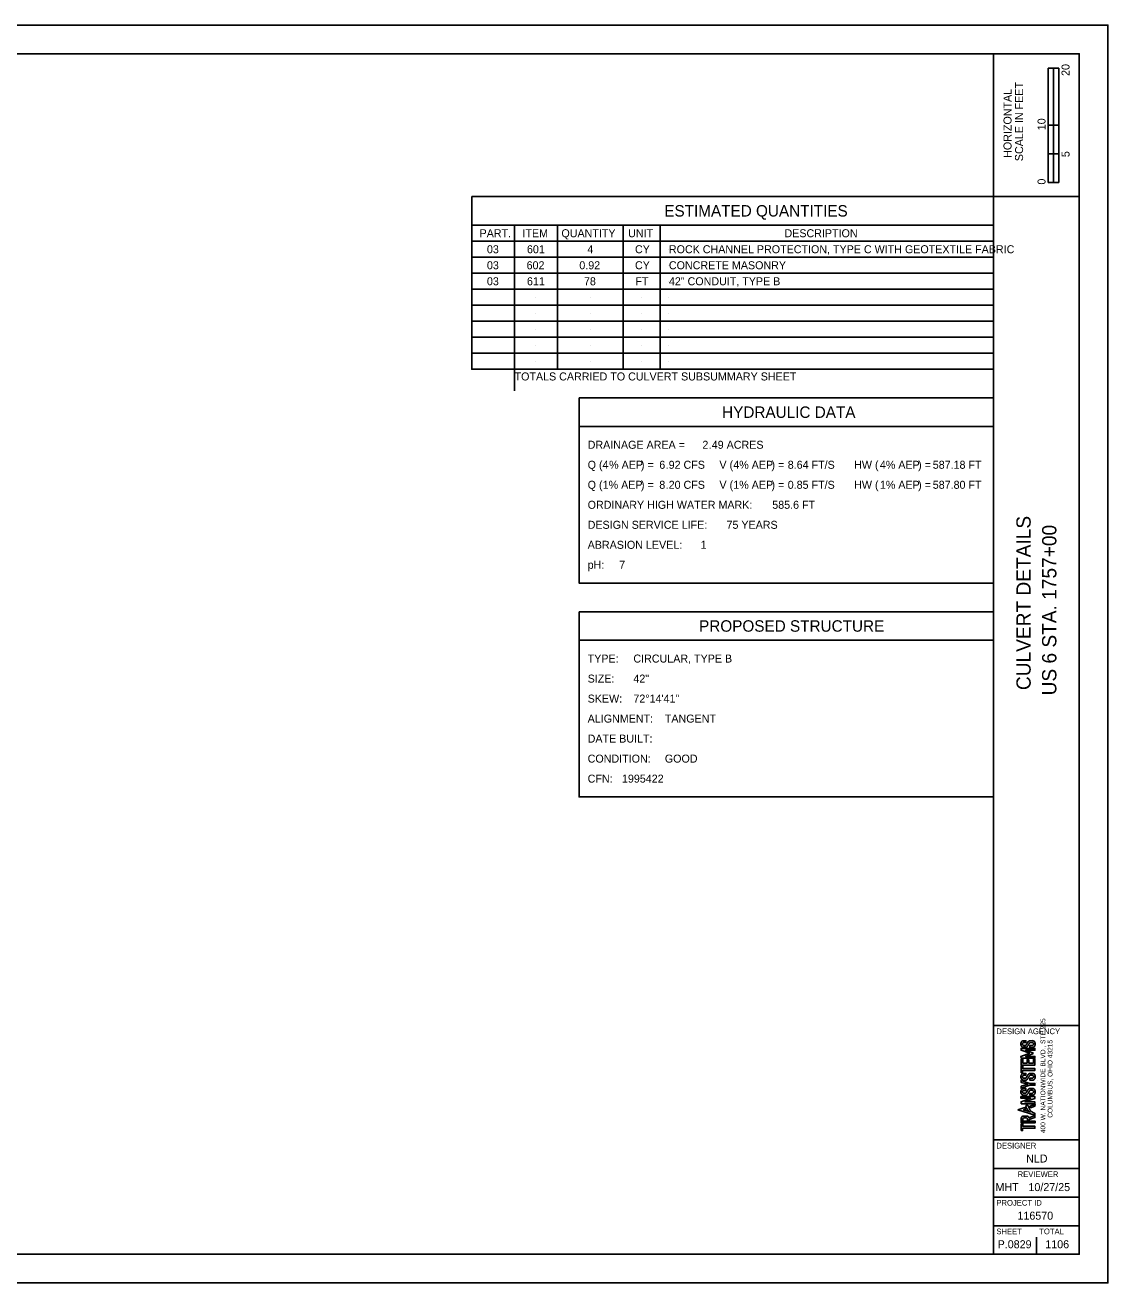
# Model space of a CAD drawing. Extents: x -3.9 to 55.8, y 0 to 22.
# Drawn here: x 15.06 to 34, y 0 to 22 of the extents above; entities that cross this region are included whole.
import ezdxf

# ---------------------------------------------------------------- set-up
doc = ezdxf.new("R2010")
doc.units = 0
for name, color, linetype in [('_CIVIL_CONSTRUCTION', 7, 'Continuous'), ('DR_P_Cells', 7, 'Continuous'), ('DR_P_Drainage_Area', 7, 'Continuous'), ('PF_X_Ground_Line', 7, 'Continuous'), ('SC_Scratch2', 7, 'Continuous')]:
    doc.layers.add(name, color=color, linetype=linetype)

msp = doc.modelspace()

# ---------------------------------------------------------------- linework, layer by layer
at = {"layer": 'DR_P_Cells'}
for p, q in [((32, 0.5), (32, 21.5)), ((32, 19), (33.5, 19)), ((32, 4.5), (33.5, 4.5)), ((32, 2.5), (33.5, 2.5)), ((32, 2), (33.5, 2)), ((32, 1.5), (33.5, 1.5)), ((32, 1), (33.5, 1))]:
    msp.add_line(p, q, dxfattribs=at)
msp.add_lwpolyline([(1.5, 21.5), (33.5, 21.5), (33.5, 0.5), (1.5, 0.5)], close=True, dxfattribs=at)
at = {"layer": 'DR_P_Drainage_Area'}
for p, q in [((32.957, 19.25), (32.957, 21.25)), ((33.144, 21.25), (32.957, 21.25)), ((32.957, 20.25), (32.957, 21.25)), ((32.957, 21.25), (33.05, 21.25)), ((33.05, 21.25), (33.051, 21.25)), ((33.051, 21.25), (33.051, 20.25)), ((33.144, 21.25), (33.144, 19.25)), ((33.051, 20.25), (32.957, 20.25)), ((33.143, 20.25), (33.05, 20.25)), ((33.05, 20.25), (33.05, 19.75)), ((33.143, 19.75), (33.143, 20.25)), ((33.05, 19.75), (32.957, 19.75)), ((32.957, 19.75), (32.957, 19.25)), ((33.05, 19.25), (33.05, 19.75)), ((33.05, 19.75), (33.143, 19.75)), ((33.144, 19.25), (32.957, 19.25)), ((32.957, 19.25), (33.05, 19.25)), ((32, 18.5), (22.871, 18.5)), ((23.621, 15.98), (23.621, 18.5)), ((24.371, 15.98), (24.371, 18.5)), ((25.521, 15.98), (25.521, 18.5)), ((26.171, 15.98), (26.171, 18.5)), ((32, 18.22), (22.871, 18.22)), ((23.996, 18.08), (23.996, 18.08)), ((24.946, 18.08), (24.946, 18.08)), ((25.846, 18.08), (25.846, 18.08)), ((26.321, 18.08), (26.321, 18.08)), ((32, 17.94), (22.871, 17.94)), ((32, 17.66), (22.871, 17.66)), ((23.996, 17.8), (23.996, 17.8)), ((24.946, 17.8), (24.946, 17.8)), ((25.846, 17.8), (25.846, 17.8)), ((26.321, 17.8), (26.321, 17.8)), ((32, 17.38), (22.871, 17.38)), ((23.996, 17.52), (23.996, 17.52)), ((24.946, 17.52), (24.946, 17.52)), ((25.846, 17.52), (25.846, 17.52)), ((26.321, 17.52), (26.321, 17.52)), ((23.996, 17.24), (23.996, 17.24)), ((24.946, 17.24), (24.946, 17.24)), ((25.846, 17.24), (25.846, 17.24)), ((26.321, 17.24), (26.321, 17.24)), ((32, 17.1), (22.871, 17.1)), ((23.996, 16.96), (23.996, 16.96)), ((24.946, 16.96), (24.946, 16.96)), ((25.846, 16.96), (25.846, 16.96)), ((26.321, 16.96), (26.321, 16.96)), ((32, 16.82), (22.871, 16.82)), ((32, 16.54), (22.871, 16.54)), ((23.996, 16.68), (23.996, 16.68)), ((24.946, 16.68), (24.946, 16.68)), ((25.846, 16.68), (25.846, 16.68)), ((26.321, 16.68), (26.321, 16.68)), ((23.996, 16.4), (23.996, 16.4)), ((24.946, 16.4), (24.946, 16.4)), ((25.846, 16.4), (25.846, 16.4)), ((26.321, 16.4), (26.321, 16.4)), ((32, 16.26), (22.871, 16.26)), ((23.996, 16.12), (23.996, 16.12)), ((24.946, 16.12), (24.946, 16.12)), ((25.846, 16.12), (25.846, 16.12)), ((26.321, 16.12), (26.321, 16.12)), ((32, 14.98), (24.75, 14.98)), ((32, 11.24), (24.75, 11.24)), ((32.773, 3.533), (32.773, 3.533)), ((32.75, 3.5), (32.75, 3.5)), ((32.375, 0.675), (32.375, 0.675)), ((32.75, 0.5), (32.75, 0.8))]:
    msp.add_line(p, q, dxfattribs=at)
for points in [[(22.871, 19), (32, 19), (32, 15.98), (22.871, 15.98)], [(24.75, 15.48), (32, 15.48), (32, 12.24), (24.75, 12.24)], [(24.75, 11.74), (32, 11.74), (32, 8.5), (24.75, 8.5)], [(32.567, 4.204), (32.567, 4.236), (32.519, 4.236), (32.509, 4.234), (32.501, 4.23), (32.495, 4.226), (32.49, 4.22), (32.487, 4.214), (32.484, 4.208), (32.484, 4.208), (32.481, 4.202), (32.48, 4.195), (32.479, 4.191), (32.479, 4.166), (32.48, 4.159), (32.481, 4.153), (32.485, 4.146), (32.488, 4.141), (32.492, 4.135), (32.496, 4.131), (32.501, 4.127), (32.507, 4.125), (32.516, 4.121), (32.524, 4.12), (32.568, 4.12), (32.574, 4.122), (32.581, 4.125), (32.587, 4.129), (32.591, 4.133), (32.596, 4.14), (32.601, 4.146), (32.604, 4.15), (32.607, 4.157), (32.61, 4.163), (32.614, 4.169), (32.618, 4.175), (32.622, 4.182), (32.625, 4.188), (32.629, 4.194), (32.633, 4.199), (32.637, 4.202), (32.643, 4.204), (32.647, 4.206), (32.679, 4.205), (32.685, 4.203), (32.691, 4.199), (32.695, 4.195), (32.698, 4.19), (32.699, 4.185), (32.699, 4.172), (32.698, 4.167), (32.695, 4.163), (32.692, 4.158), (32.687, 4.156), (32.683, 4.154), (32.679, 4.152), (32.636, 4.152), (32.636, 4.119), (32.688, 4.12), (32.692, 4.122), (32.704, 4.125), (32.708, 4.128), (32.712, 4.131), (32.718, 4.137), (32.72, 4.141), (32.723, 4.147), (32.724, 4.149), (32.726, 4.155), (32.727, 4.163), (32.728, 4.168), (32.727, 4.198), (32.725, 4.206), (32.72, 4.218), (32.718, 4.222), (32.707, 4.23), (32.696, 4.235), (32.686, 4.237), (32.638, 4.236), (32.632, 4.236), (32.626, 4.235), (32.621, 4.232), (32.611, 4.224), (32.603, 4.214), (32.595, 4.201), (32.589, 4.19), (32.578, 4.17), (32.57, 4.16), (32.564, 4.155), (32.56, 4.154), (32.556, 4.153), (32.522, 4.153), (32.519, 4.155), (32.515, 4.157), (32.513, 4.159), (32.51, 4.163), (32.509, 4.166), (32.507, 4.17), (32.508, 4.172), (32.507, 4.172), (32.507, 4.186), (32.509, 4.189), (32.51, 4.193), (32.512, 4.197), (32.514, 4.199), (32.518, 4.202), (32.522, 4.203), (32.526, 4.204), (32.53, 4.204)], [(32.633, 4.015), (32.48, 3.962), (32.482, 3.931), (32.725, 3.932), (32.725, 3.962), (32.562, 3.961), (32.688, 4.007), (32.688, 4.025), (32.561, 4.068), (32.724, 4.069), (32.724, 4.101), (32.481, 4.1), (32.481, 4.068)], [(32.481, 3.913), (32.481, 3.81), (32.724, 3.81), (32.724, 3.914), (32.697, 3.914), (32.697, 3.843), (32.615, 3.843), (32.615, 3.902), (32.586, 3.902), (32.586, 3.843), (32.51, 3.843), (32.51, 3.913)], [(32.481, 3.674), (32.481, 3.793), (32.51, 3.793), (32.51, 3.749), (32.725, 3.749), (32.725, 3.716), (32.509, 3.716), (32.509, 3.675)], [(32.567, 3.63), (32.567, 3.662), (32.519, 3.662), (32.509, 3.66), (32.501, 3.656), (32.495, 3.652), (32.49, 3.647), (32.487, 3.64), (32.484, 3.634), (32.484, 3.634), (32.481, 3.628), (32.48, 3.621), (32.479, 3.617), (32.479, 3.592), (32.48, 3.585), (32.481, 3.579), (32.485, 3.572), (32.488, 3.567), (32.492, 3.561), (32.496, 3.557), (32.501, 3.553), (32.507, 3.551), (32.516, 3.547), (32.524, 3.546), (32.568, 3.546), (32.574, 3.548), (32.581, 3.551), (32.587, 3.555), (32.591, 3.559), (32.596, 3.566), (32.601, 3.572), (32.604, 3.576), (32.607, 3.583), (32.61, 3.589), (32.614, 3.595), (32.618, 3.601), (32.622, 3.608), (32.625, 3.614), (32.629, 3.62), (32.633, 3.625), (32.637, 3.628), (32.643, 3.63), (32.647, 3.632), (32.679, 3.631), (32.685, 3.629), (32.691, 3.625), (32.695, 3.621), (32.698, 3.616), (32.699, 3.611), (32.699, 3.598), (32.698, 3.593), (32.695, 3.589), (32.692, 3.584), (32.687, 3.582), (32.683, 3.58), (32.679, 3.578), (32.636, 3.578), (32.636, 3.545), (32.688, 3.546), (32.692, 3.548), (32.704, 3.551), (32.708, 3.554), (32.712, 3.557), (32.718, 3.563), (32.72, 3.567), (32.723, 3.573), (32.724, 3.575), (32.726, 3.581), (32.727, 3.589), (32.728, 3.594), (32.727, 3.624), (32.725, 3.632), (32.72, 3.644), (32.718, 3.648), (32.707, 3.656), (32.696, 3.661), (32.686, 3.663), (32.638, 3.662), (32.632, 3.662), (32.626, 3.661), (32.621, 3.658), (32.611, 3.65), (32.603, 3.641), (32.595, 3.627), (32.589, 3.617), (32.578, 3.596), (32.57, 3.586), (32.564, 3.581), (32.56, 3.58), (32.556, 3.579), (32.522, 3.58), (32.519, 3.581), (32.515, 3.583), (32.513, 3.586), (32.51, 3.589), (32.509, 3.592), (32.507, 3.596), (32.508, 3.598), (32.507, 3.598), (32.507, 3.612), (32.509, 3.615), (32.51, 3.619), (32.512, 3.623), (32.514, 3.625), (32.518, 3.628), (32.522, 3.629), (32.526, 3.63), (32.53, 3.63)], [(32.481, 3.441), (32.481, 3.405), (32.633, 3.456), (32.724, 3.456), (32.724, 3.489), (32.634, 3.489), (32.481, 3.54), (32.482, 3.505), (32.598, 3.473)], [(32.567, 3.367), (32.567, 3.399), (32.519, 3.399), (32.509, 3.396), (32.501, 3.393), (32.495, 3.388), (32.49, 3.383), (32.487, 3.377), (32.484, 3.371), (32.484, 3.371), (32.481, 3.365), (32.48, 3.358), (32.479, 3.354), (32.479, 3.329), (32.48, 3.322), (32.481, 3.315), (32.485, 3.309), (32.488, 3.303), (32.492, 3.298), (32.496, 3.293), (32.501, 3.29), (32.507, 3.287), (32.516, 3.284), (32.524, 3.283), (32.568, 3.283), (32.574, 3.285), (32.581, 3.288), (32.587, 3.292), (32.591, 3.296), (32.596, 3.302), (32.601, 3.309), (32.604, 3.313), (32.607, 3.319), (32.61, 3.326), (32.614, 3.331), (32.618, 3.338), (32.622, 3.345), (32.625, 3.351), (32.629, 3.357), (32.633, 3.361), (32.637, 3.365), (32.643, 3.367), (32.647, 3.368), (32.679, 3.368), (32.685, 3.365), (32.691, 3.362), (32.695, 3.357), (32.698, 3.353), (32.699, 3.348), (32.699, 3.334), (32.698, 3.33), (32.695, 3.325), (32.692, 3.321), (32.687, 3.319), (32.683, 3.317), (32.679, 3.315), (32.636, 3.315), (32.636, 3.282), (32.688, 3.283), (32.692, 3.284), (32.704, 3.288), (32.708, 3.29), (32.712, 3.294), (32.718, 3.299), (32.72, 3.304), (32.723, 3.31), (32.724, 3.312), (32.726, 3.318), (32.727, 3.325), (32.728, 3.331), (32.727, 3.361), (32.725, 3.369), (32.72, 3.38), (32.718, 3.384), (32.707, 3.393), (32.696, 3.398), (32.686, 3.4), (32.638, 3.399), (32.632, 3.399), (32.626, 3.397), (32.621, 3.395), (32.611, 3.387), (32.603, 3.377), (32.595, 3.364), (32.589, 3.353), (32.578, 3.333), (32.57, 3.322), (32.564, 3.318), (32.56, 3.317), (32.556, 3.316), (32.522, 3.316), (32.519, 3.318), (32.515, 3.32), (32.513, 3.322), (32.51, 3.325), (32.509, 3.329), (32.507, 3.333), (32.508, 3.335), (32.507, 3.335), (32.507, 3.348), (32.509, 3.352), (32.51, 3.356), (32.512, 3.36), (32.514, 3.362), (32.518, 3.364), (32.522, 3.366), (32.526, 3.367), (32.53, 3.367)], [(32.428, 3.026), (32.725, 2.932), (32.725, 2.963), (32.714, 2.968), (32.697, 2.976), (32.689, 2.981), (32.681, 2.986), (32.67, 2.993), (32.664, 2.998), (32.658, 3.003), (32.653, 3.008), (32.646, 3.015), (32.642, 3.021), (32.638, 3.027), (32.633, 3.034), (32.629, 3.041), (32.621, 3.058), (32.616, 3.072), (32.608, 3.095), (32.578, 3.111), (32.565, 3.081), (32.577, 3.058), (32.59, 3.039), (32.601, 3.025), (32.607, 3.018), (32.615, 3.01), (32.622, 3.003), (32.628, 2.997), (32.637, 2.992), (32.642, 2.989), (32.526, 3.026), (32.566, 3.04), (32.548, 3.066)], [(32.481, 3.134), (32.725, 3.134), (32.725, 3.165), (32.553, 3.165), (32.725, 3.227), (32.725, 3.259), (32.48, 3.259), (32.48, 3.228), (32.648, 3.228), (32.481, 3.167)], [(32.647, 3.062), (32.636, 3.089), (32.726, 3.12), (32.725, 3.091)], [(32.51, 2.83), (32.51, 2.863), (32.511, 2.867), (32.513, 2.873), (32.516, 2.878), (32.52, 2.881), (32.525, 2.883), (32.528, 2.885), (32.537, 2.885), (32.571, 2.885), (32.576, 2.884), (32.582, 2.883), (32.586, 2.881), (32.59, 2.878), (32.593, 2.874), (32.595, 2.868), (32.595, 2.864), (32.596, 2.859), (32.596, 2.83), (32.626, 2.83), (32.625, 2.859), (32.725, 2.892), (32.725, 2.926), (32.62, 2.889), (32.618, 2.895), (32.612, 2.902), (32.605, 2.909), (32.596, 2.914), (32.587, 2.917), (32.585, 2.916), (32.521, 2.917), (32.511, 2.914), (32.501, 2.909), (32.495, 2.904), (32.488, 2.894), (32.485, 2.884), (32.482, 2.875), (32.482, 2.869), (32.481, 2.83)], [(32.481, 2.798), (32.481, 2.83), (32.726, 2.83), (32.726, 2.798)], [(32.481, 2.663), (32.481, 2.781), (32.51, 2.781), (32.51, 2.738), (32.725, 2.738), (32.725, 2.705), (32.509, 2.705), (32.509, 2.664)]]:
    msp.add_lwpolyline(points, close=True, dxfattribs=at)
at = {"layer": 'PF_X_Ground_Line'}
msp.add_line((23.621, 15.98), (23.621, 15.602), dxfattribs=at)
at = {"layer": 'SC_Scratch2'}
msp.add_lwpolyline([(0, 0), (34, 0), (34, 22), (0, 22)], close=True, dxfattribs=at)

# ---------------------------------------------------------------- texts
at = {"layer": '_CIVIL_CONSTRUCTION'}
msp.add_text('TOTALS CARRIED TO CULVERT SUBSUMMARY SHEET', height=0.14, dxfattribs=at).set_placement((23.621, 15.785))
at = {"layer": 'DR_P_Drainage_Area'}
for s, height, p in [('20', 0.14, (33.33, 21.112)), ('SCALE IN FEET', 0.14, (32.517, 19.621)), ('HORIZONTAL', 0.14, (32.315, 19.679)), ('10', 0.14, (32.91, 20.162)), ('5', 0.14, (33.33, 19.691)), ('0', 0.14, (32.91, 19.211)), ('CULVERT DETAILS', 0.25, (32.65, 10.369)), ('US 6 STA. 1757+00', 0.25, (33.1, 10.276)), ('400 W. NATIONWIDE BLVD., STE 225', 0.08333, (32.906, 2.619)), ('COLUMBUS, OHIO 43215', 0.08333, (33.031, 2.887))]:
    msp.add_text(s, height=height, rotation=90, dxfattribs=at).set_placement(p)
for s, height, p in [('ESTIMATED QUANTITIES', 0.2, (26.24, 18.652)), ('PART.', 0.14, (23.009, 18.29)), ('ITEM', 0.14, (23.759, 18.29)), ('QUANTITY', 0.14, (24.441, 18.29)), ('UNIT', 0.14, (25.608, 18.29)), ('DESCRIPTION', 0.14, (28.343, 18.29)), ('03', 0.14, (23.138, 18.01)), ('601', 0.14, (23.838, 18.01)), ('4', 0.14, (24.894, 18.01)), ('CY', 0.14, (25.728, 18.01)), ('ROCK CHANNEL PROTECTION, TYPE C WITH GEOTEXTILE FABRIC', 0.14, (26.321, 18.01)), ('03', 0.14, (23.138, 17.73)), ('602', 0.14, (23.832, 17.73)), ('0.92', 0.14, (24.754, 17.73)), ('CY', 0.14, (25.728, 17.73)), ('CONCRETE MASONRY', 0.14, (26.321, 17.73)), ('03', 0.14, (23.138, 17.45)), ('611', 0.14, (23.838, 17.45)), ('78', 0.14, (24.835, 17.45)), ('FT', 0.14, (25.734, 17.45)), ('42" CONDUIT, TYPE B', 0.14, (26.321, 17.45)), ('HYDRAULIC DATA', 0.2, (27.252, 15.13)), ('DRAINAGE AREA =', 0.14, (24.9, 14.59)), ('2', 0.14, (26.907, 14.59)), ('.49 ACRES', 0.14, (27.019, 14.59)), ('Q (4', 0.14, (24.9, 14.24)), ('% AEP', 0.14, (25.275, 14.24)), (') =', 0.14, (25.832, 14.24)), ('6', 0.14, (26.153, 14.24)), ('.92 CFS', 0.14, (26.265, 14.24)), ('V (', 0.14, (27.205, 14.24)), ('4% AEP', 0.14, (27.447, 14.24)), (') = ', 0.14, (28.116, 14.24)), ('8.64 FT/S', 0.14, (28.4, 14.24)), ('HW (', 0.14, (29.562, 14.24)), ('4% AEP', 0.14, (30.012, 14.24)), (') =', 0.14, (30.681, 14.24)), ('587.18 FT', 0.14, (30.937, 14.24)), ('Q (', 0.14, (24.9, 13.89)), ('1% AEP', 0.14, (25.163, 13.89)), (') =', 0.14, (25.832, 13.89)), ('8', 0.14, (26.153, 13.89)), ('.20 CFS', 0.14, (26.265, 13.89)), ('V (', 0.14, (27.205, 13.89)), ('1% AEP', 0.14, (27.447, 13.89)), (') =', 0.14, (28.116, 13.89)), ('0.85 FT/S', 0.14, (28.4, 13.89)), ('HW (', 0.14, (29.562, 13.89)), ('1% AEP', 0.14, (30.012, 13.89)), (') =', 0.14, (30.681, 13.89)), ('587.80 FT', 0.14, (30.937, 13.89)), ('ORDINARY HIGH WATER MARK:', 0.14, (24.9, 13.54)), ('585.6 FT', 0.14, (28.129, 13.54)), ('DESIGN SERVICE LIFE:', 0.14, (24.9, 13.19)), ('75 YEARS', 0.14, (27.329, 13.19)), ('ABRASION LEVEL:', 0.14, (24.9, 12.84)), ('1', 0.14, (26.876, 12.84)), ('pH:', 0.14, (24.9, 12.49)), ('7', 0.14, (25.452, 12.49)), ('PROPOSED STRUCTURE', 0.2, (26.849, 11.39)), ('TYPE:', 0.14, (24.9, 10.85)), ('CIRCULAR, TYPE B', 0.14, (25.7, 10.85)), ('SIZE:', 0.14, (24.9, 10.5)), ('42"', 0.14, (25.7, 10.5)), ('SKEW:', 0.14, (24.9, 10.15)), ('72°14\'41"', 0.14, (25.7, 10.15)), ('ALIGNMENT:', 0.14, (24.9, 9.8)), ('TANGENT', 0.14, (26.25, 9.8)), ('DATE BUILT:', 0.14, (24.9, 9.45)), ('CONDITION:', 0.14, (24.9, 9.1)), ('GOOD', 0.14, (26.25, 9.1)), ('CFN:', 0.14, (24.9, 8.75)), ('1995422', 0.14, (25.5, 8.75)), ('DESIGN AGENCY', 0.1, (32.05, 4.35)), ('DESIGNER', 0.1, (32.05, 2.35)), ('NLD', 0.14, (32.57, 2.105)), ('REVIEWER', 0.1, (32.422, 1.85)), ('MHT', 0.14, (32.034, 1.605)), ('10/27/25', 0.14, (32.611, 1.605)), ('PROJECT ID', 0.1, (32.05, 1.35)), ('116570', 0.14, (32.419, 1.105)), ('SHEET', 0.1, (32.05, 0.85)), ('TOTAL', 0.1, (32.8, 0.85)), ('P.0829', 0.14, (32.072, 0.605)), ('1106', 0.14, (32.906, 0.605))]:
    msp.add_text(s, height=height, dxfattribs=at).set_placement(p)

doc.saveas('drawing.dxf')
